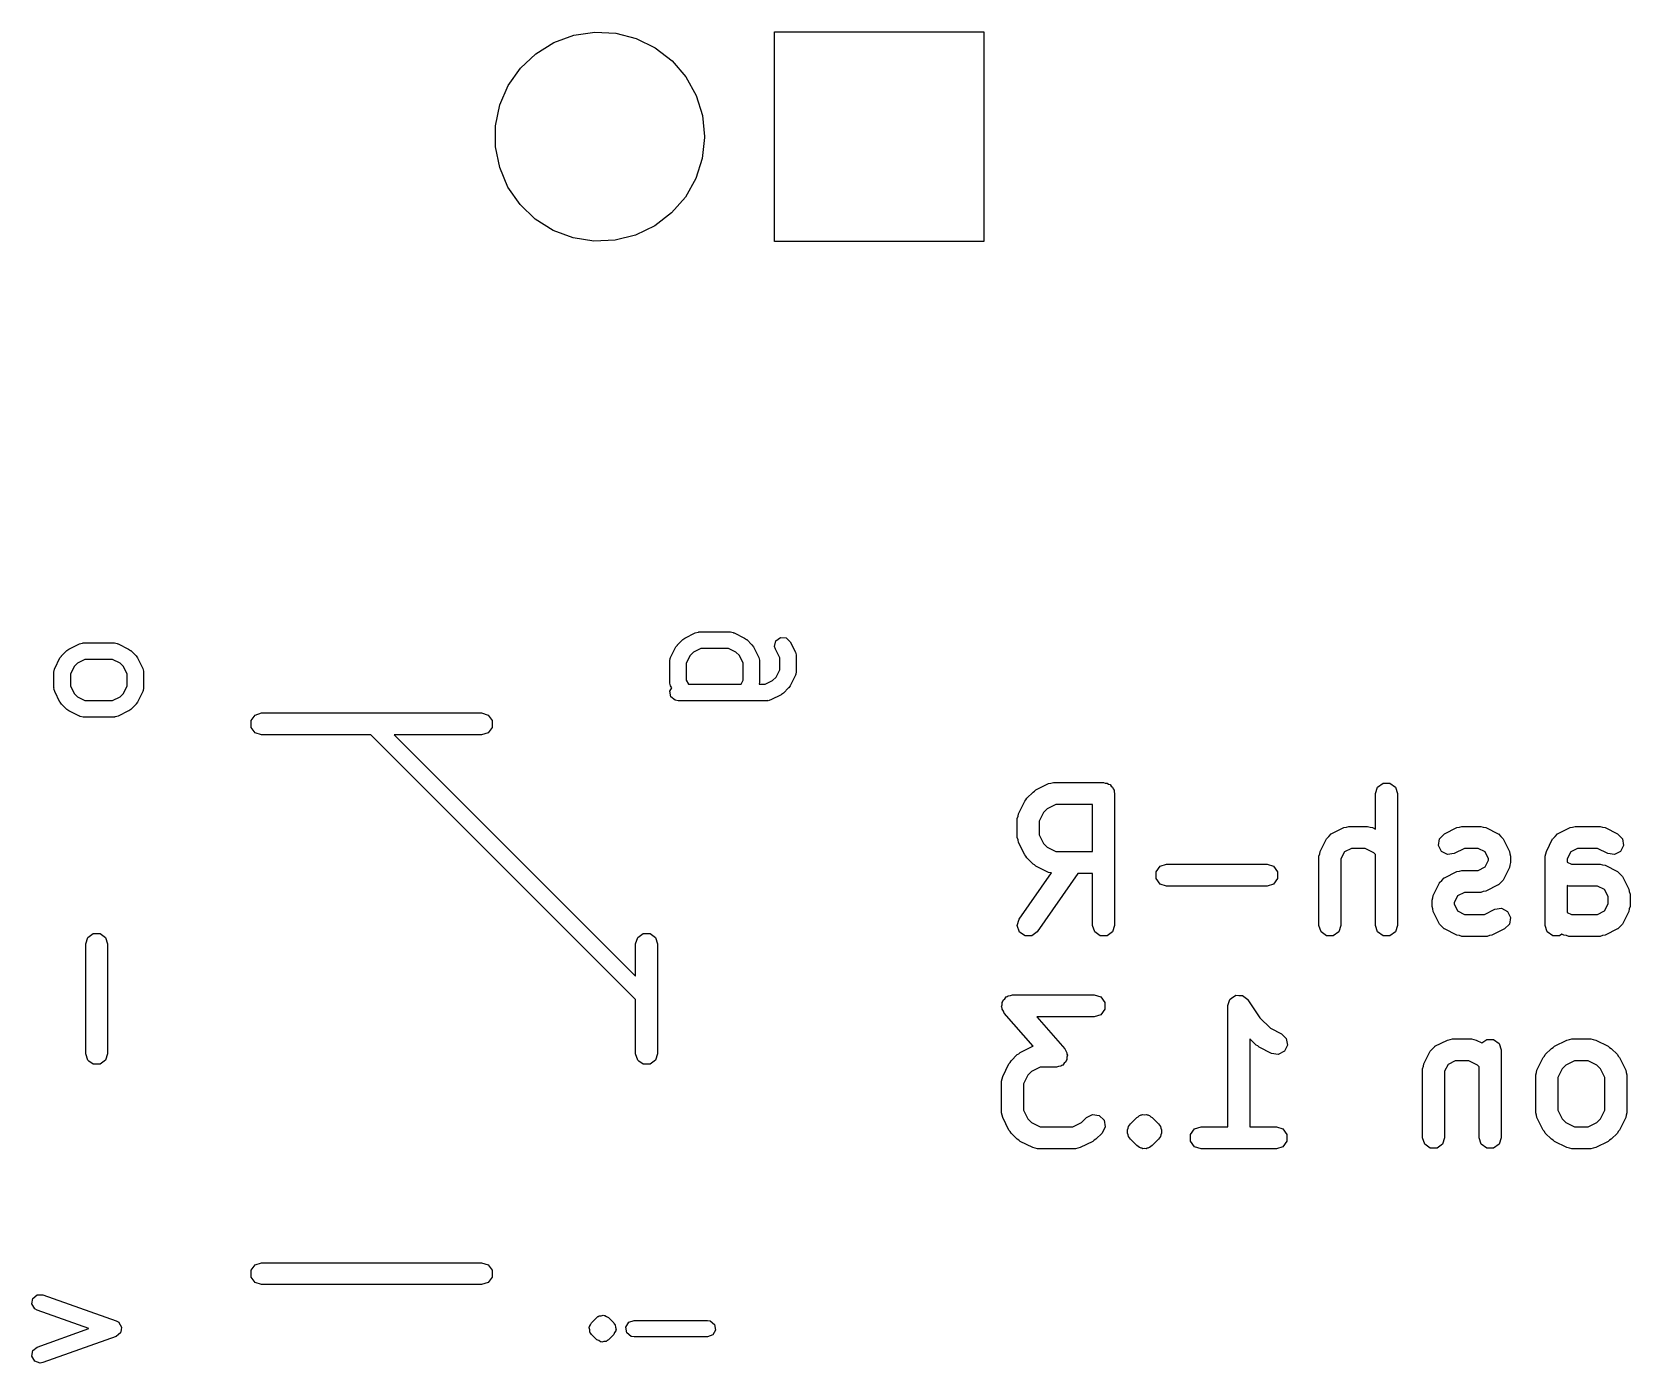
# Model space of a CAD drawing. Extents: x 0 to 132, y -20 to 105.
# Drawn here: x 59.46 to 73.99, y -0.09 to 12.02 of the extents above; entities that cross this region are included whole.
import ezdxf

# ---------------------------------------------------------------- set-up
doc = ezdxf.new("R2010")
doc.units = 0
doc.layers.add('BLACK', color=7, linetype='CONTINUOUS')

msp = doc.modelspace()

# ---------------------------------------------------------------- linework, layer by layer
at = {"layer": 'BLACK', "linetype": 'CONTINUOUS'}
for p, q in [((64.0448, 11.8184), (64.2085, 11.9199)), ((64.2085, 11.9199), (64.3891, 11.9863)), ((64.3891, 11.9863), (64.5795, 12.0151)), ((64.5795, 12.0151), (64.7717, 12.005)), ((64.7717, 12.005), (64.958, 11.9565)), ((64.958, 11.9565), (65.1307, 11.8715)), ((66.2135, 10.1113), (66.2135, 12.0162)), ((66.2135, 12.0162), (68.1185, 12.0162)), ((68.1185, 12.0162), (68.1185, 10.1113)), ((63.905, 11.6861), (64.0448, 11.8184)), ((65.1307, 11.8715), (65.2829, 11.7535)), ((63.7945, 11.5284), (63.905, 11.6861)), ((65.2829, 11.7535), (65.4081, 11.6074)), ((63.7181, 11.3518), (63.7945, 11.5284)), ((65.4081, 11.6074), (65.5015, 11.439)), ((63.6787, 11.1633), (63.7181, 11.3518)), ((65.5015, 11.439), (65.559, 11.2553)), ((65.559, 11.2553), (65.5785, 11.0637)), ((63.678, 10.9708), (63.6787, 11.1633)), ((65.5785, 11.0571), (65.5577, 10.8657)), ((65.5785, 11.0637), (65.5785, 11.0571)), ((63.7161, 10.7821), (63.678, 10.9708)), ((63.7913, 10.6049), (63.7161, 10.7821)), ((65.5577, 10.8657), (65.4988, 10.6824)), ((65.4988, 10.6824), (65.4043, 10.5147)), ((63.9006, 10.4464), (63.7913, 10.6049)), ((65.4043, 10.5147), (65.278, 10.3694)), ((64.0396, 10.3132), (63.9006, 10.4464)), ((65.278, 10.3694), (65.1251, 10.2525)), ((64.2025, 10.2106), (64.0396, 10.3132)), ((64.3827, 10.1429), (64.2025, 10.2106)), ((65.1251, 10.2525), (64.9518, 10.1687)), ((64.5728, 10.1127), (64.3827, 10.1429)), ((64.7651, 10.1215), (64.5728, 10.1127)), ((64.9518, 10.1687), (64.7651, 10.1215)), ((68.1185, 10.1113), (66.2135, 10.1113)), ((65.3991, 6.50287), (65.4943, 6.55049)), ((65.4943, 6.55049), (65.5193, 6.55791)), ((65.5193, 6.55791), (65.5236, 6.55687)), ((65.5236, 6.55687), (65.5279, 6.5584)), ((65.5279, 6.5584), (65.8136, 6.5584)), ((65.8136, 6.5584), (65.8392, 6.55388)), ((65.8392, 6.55388), (65.8427, 6.551)), ((65.8427, 6.551), (65.8471, 6.55049)), ((65.8471, 6.55049), (65.9423, 6.50287)), ((59.7796, 6.38882), (59.798, 6.40168)), ((59.798, 6.40168), (59.7991, 6.40287)), ((59.7991, 6.40287), (59.8943, 6.45049)), ((59.8943, 6.45049), (59.9193, 6.45791)), ((59.9193, 6.45791), (59.9236, 6.45687)), ((59.9236, 6.45687), (59.9279, 6.4584)), ((59.9279, 6.4584), (60.2136, 6.4584)), ((60.2136, 6.4584), (60.2392, 6.45388)), ((60.2392, 6.45388), (60.2427, 6.451)), ((60.2427, 6.451), (60.2471, 6.45049)), ((60.2471, 6.45049), (60.3423, 6.40287)), ((60.3423, 6.40287), (60.3604, 6.38951)), ((65.2703, 6.32647), (65.3179, 6.42171)), ((65.3179, 6.42171), (65.3313, 6.43971)), ((65.3313, 6.43971), (65.332, 6.4412)), ((65.332, 6.4412), (65.3796, 6.48882)), ((65.3796, 6.48882), (65.398, 6.50168)), ((65.398, 6.50168), (65.3991, 6.50287)), ((65.5456, 6.40841), (65.477, 6.37415)), ((65.7959, 6.40841), (65.5456, 6.40841)), ((65.8644, 6.37415), (65.7959, 6.40841)), ((65.9423, 6.50287), (65.9604, 6.48951)), ((65.9604, 6.48951), (65.9618, 6.48882)), ((65.9618, 6.48882), (66.0095, 6.4412)), ((66.0095, 6.4412), (66.0223, 6.42283)), ((66.0223, 6.42283), (66.0235, 6.42171)), ((66.0235, 6.42171), (66.0711, 6.32647)), ((66.2153, 6.42721), (66.2272, 6.47711)), ((66.2227, 6.40224), (66.2153, 6.42721)), ((66.2624, 6.32284), (66.2227, 6.40224)), ((66.2272, 6.47711), (66.2684, 6.50767)), ((66.2684, 6.50767), (66.3196, 6.5046)), ((66.3196, 6.5046), (66.3568, 6.46933)), ((66.3568, 6.46933), (66.4045, 6.37409)), ((59.6703, 6.22647), (59.7179, 6.32171)), ((59.7179, 6.32171), (59.7313, 6.33971)), ((59.7313, 6.33971), (59.732, 6.3412)), ((59.732, 6.3412), (59.7796, 6.38882)), ((59.877, 6.27415), (59.8466, 6.24374)), ((59.9456, 6.3084), (59.877, 6.27415)), ((60.1959, 6.3084), (59.9456, 6.3084)), ((60.2644, 6.27415), (60.1959, 6.3084)), ((60.2948, 6.24374), (60.2644, 6.27415)), ((60.3604, 6.38951), (60.3618, 6.38882)), ((60.3618, 6.38882), (60.4095, 6.3412)), ((60.4095, 6.3412), (60.4223, 6.32283)), ((60.4223, 6.32283), (60.4235, 6.32171)), ((60.4235, 6.32171), (60.4711, 6.22647)), ((65.2624, 6.29293), (65.2669, 6.31858)), ((65.2624, 6.10245), (65.2624, 6.29293)), ((65.2669, 6.31858), (65.2698, 6.32201)), ((65.2698, 6.32201), (65.2703, 6.32647)), ((65.4466, 6.34374), (65.4124, 6.27522)), ((65.4124, 6.27522), (65.4124, 6.12016)), ((65.477, 6.37415), (65.4466, 6.34374)), ((65.8948, 6.34374), (65.8644, 6.37415)), ((65.929, 6.27522), (65.8948, 6.34374)), ((65.929, 6.12016), (65.929, 6.27522)), ((66.0711, 6.32647), (66.0786, 6.3015)), ((66.0786, 6.3015), (66.0775, 6.29714)), ((66.0775, 6.29714), (66.079, 6.29293)), ((66.079, 6.29293), (66.079, 6.10245)), ((66.2624, 6.2154), (66.2624, 6.32284)), ((66.4045, 6.37409), (66.4119, 6.34912)), ((66.4119, 6.34912), (66.4108, 6.34476)), ((66.4108, 6.34476), (66.4124, 6.34055)), ((66.4124, 6.34055), (66.4124, 6.19769)), ((59.6624, 6.19293), (59.6669, 6.21858)), ((59.6624, 6.05007), (59.6624, 6.19293)), ((59.6669, 6.21858), (59.6698, 6.22201)), ((59.6698, 6.22201), (59.6703, 6.22647)), ((59.8466, 6.24374), (59.8124, 6.17522)), ((59.8124, 6.17522), (59.8124, 6.06778)), ((60.329, 6.17522), (60.2948, 6.24374)), ((60.329, 6.06778), (60.329, 6.17522)), ((60.4711, 6.22647), (60.4786, 6.2015)), ((60.4786, 6.2015), (60.4775, 6.19714)), ((60.4775, 6.19714), (60.479, 6.19293)), ((60.479, 6.19293), (60.479, 6.05007)), ((65.2639, 6.09824), (65.2624, 6.10245)), ((65.4124, 6.12016), (65.4314, 6.08221)), ((65.9101, 6.08221), (65.929, 6.12016)), ((66.079, 6.10245), (66.0755, 6.08221)), ((66.1292, 6.08221), (66.1977, 6.11647)), ((66.1977, 6.11647), (66.2281, 6.14688)), ((66.2281, 6.14688), (66.2624, 6.2154)), ((66.4045, 6.16415), (66.3568, 6.06891)), ((66.405, 6.1686), (66.4045, 6.16415)), ((66.4079, 6.17204), (66.405, 6.1686)), ((66.4124, 6.19769), (66.4079, 6.17204)), ((59.6639, 6.04586), (59.6624, 6.05007)), ((59.6629, 6.0415), (59.6639, 6.04586)), ((59.6703, 6.01653), (59.6629, 6.0415)), ((59.7179, 5.92129), (59.6703, 6.01653)), ((59.8124, 6.06778), (59.8466, 5.99926)), ((59.8466, 5.99926), (59.877, 5.96885)), ((59.877, 5.96885), (59.9456, 5.9346)), ((60.1959, 5.9346), (60.2644, 5.96885)), ((60.2644, 5.96885), (60.2948, 5.99926)), ((60.2948, 5.99926), (60.329, 6.06778)), ((60.4711, 6.01653), (60.4235, 5.92129)), ((60.4716, 6.02098), (60.4711, 6.01653)), ((60.4745, 6.02442), (60.4716, 6.02098)), ((60.479, 6.05007), (60.4745, 6.02442)), ((65.2629, 6.09388), (65.2639, 6.09824)), ((65.2703, 6.06891), (65.2629, 6.09388)), ((65.2635, 6.02024), (65.2802, 6.04912)), ((65.2724, 5.96971), (65.2635, 6.02024)), ((65.2802, 6.04912), (65.2703, 6.06891)), ((65.3117, 5.93674), (65.2724, 5.96971)), ((65.4314, 6.08221), (65.9101, 6.08221)), ((66.0755, 6.08221), (66.1292, 6.08221)), ((66.2757, 5.98775), (66.1804, 5.94013)), ((66.2768, 5.98894), (66.2757, 5.98775)), ((66.2952, 6.0018), (66.2768, 5.98894)), ((66.3428, 6.04942), (66.2952, 6.0018)), ((66.3435, 6.0509), (66.3428, 6.04942)), ((66.3568, 6.06891), (66.3435, 6.0509)), ((59.7191, 5.92017), (59.7179, 5.92129)), ((59.732, 5.9018), (59.7191, 5.92017)), ((59.7796, 5.85418), (59.732, 5.9018)), ((59.7811, 5.85349), (59.7796, 5.85418)), ((59.7991, 5.84013), (59.7811, 5.85349)), ((59.8943, 5.79251), (59.7991, 5.84013)), ((59.9456, 5.9346), (60.1959, 5.9346)), ((60.3423, 5.84013), (60.2471, 5.79251)), ((60.3435, 5.84132), (60.3423, 5.84013)), ((60.3618, 5.85418), (60.3435, 5.84132)), ((60.4095, 5.9018), (60.3618, 5.85418)), ((60.4102, 5.90328), (60.4095, 5.9018)), ((60.4235, 5.92129), (60.4102, 5.90328)), ((61.4929, 5.8024), (61.5517, 5.8215)), ((61.5517, 5.8215), (63.5517, 5.8215)), ((63.5517, 5.8215), (63.6104, 5.8024)), ((65.3374, 5.93221), (65.3117, 5.93674)), ((66.1469, 5.93221), (65.3374, 5.93221)), ((66.1511, 5.93375), (66.1469, 5.93221)), ((66.1555, 5.93271), (66.1511, 5.93375)), ((66.1804, 5.94013), (66.1555, 5.93271)), ((59.8988, 5.792), (59.8943, 5.79251)), ((59.9022, 5.78912), (59.8988, 5.792)), ((59.9279, 5.7846), (59.9022, 5.78912)), ((60.2136, 5.7846), (59.9279, 5.7846)), ((60.2178, 5.78613), (60.2136, 5.7846)), ((60.2221, 5.78509), (60.2178, 5.78613)), ((60.2471, 5.79251), (60.2221, 5.78509)), ((61.4566, 5.7524), (61.4929, 5.8024)), ((61.4566, 5.6906), (61.4566, 5.7524)), ((61.4929, 5.6406), (61.4566, 5.6906)), ((63.6104, 5.8024), (63.6468, 5.7524)), ((63.6468, 5.6906), (63.6104, 5.6406)), ((63.6468, 5.7524), (63.6468, 5.6906)), ((61.5517, 5.6215), (61.4929, 5.6406)), ((62.5456, 5.6215), (61.5517, 5.6215)), ((64.9517, 3.21543), (62.5456, 5.6215)), ((63.5517, 5.6215), (62.7577, 5.6215)), ((62.7577, 5.6215), (64.9517, 3.42757)), ((63.6104, 5.6406), (63.5517, 5.6215)), ((68.5079, 5.04557), (68.565, 5.10271)), ((68.565, 5.10271), (68.5794, 5.11007)), ((68.5794, 5.11007), (68.591, 5.12144)), ((68.591, 5.12144), (68.7053, 5.17858)), ((68.7053, 5.17858), (68.7281, 5.18202)), ((68.7281, 5.18202), (68.75, 5.18914)), ((68.75, 5.18914), (69.2071, 5.18914)), ((69.2071, 5.18914), (69.2222, 5.18425)), ((69.2222, 5.18425), (69.238, 5.18425)), ((69.238, 5.18425), (69.2509, 5.17494)), ((69.2509, 5.17494), (69.2659, 5.17005)), ((69.2659, 5.17005), (69.2752, 5.15723)), ((69.2752, 5.15723), (69.288, 5.14792)), ((69.288, 5.14792), (69.2929, 5.13286)), ((69.2929, 5.13286), (69.3022, 5.12005)), ((69.3022, 5.12005), (69.3022, 5.10421)), ((69.3022, 5.10421), (69.3071, 5.08914)), ((69.3071, 5.08914), (69.3071, 3.88914)), ((71.6786, 5.08914), (71.6977, 5.14792)), ((71.6786, 4.76523), (71.6786, 5.08914)), ((71.6977, 5.14792), (71.7477, 5.18425)), ((71.7477, 5.18425), (71.8095, 5.18425)), ((71.8095, 5.18425), (71.8595, 5.14792)), ((71.8595, 5.14792), (71.8786, 5.08914)), ((71.8786, 5.08914), (71.8786, 3.88914)), ((68.432, 4.90529), (68.4891, 5.01958)), ((68.4891, 5.01958), (68.5005, 5.03113)), ((68.5005, 5.03113), (68.5079, 5.04557)), ((68.695, 4.94982), (68.6608, 4.91562)), ((68.7736, 4.98914), (68.695, 4.94982)), ((69.1071, 4.98914), (68.7736, 4.98914)), ((69.1071, 4.56057), (69.1071, 4.98914)), ((68.4214, 4.86057), (68.4286, 4.8825)), ((68.4214, 4.68914), (68.4214, 4.86057)), ((68.4286, 4.8825), (68.432, 4.90529)), ((68.6608, 4.91562), (68.6214, 4.83697)), ((68.6214, 4.83697), (68.6214, 4.71275)), ((68.4286, 4.66722), (68.4214, 4.68914)), ((68.432, 4.64442), (68.4286, 4.66722)), ((68.6214, 4.71275), (68.6608, 4.63409)), ((71.1748, 4.56244), (71.232, 4.67672)), ((71.232, 4.67672), (71.2325, 4.67729)), ((71.2325, 4.67729), (71.2327, 4.67807)), ((71.2327, 4.67807), (71.2542, 4.69925)), ((71.2542, 4.69925), (71.2754, 4.72075)), ((71.2754, 4.72075), (71.2761, 4.72088)), ((71.2761, 4.72088), (71.2767, 4.72144)), ((71.2767, 4.72144), (71.391, 4.77858)), ((71.391, 4.77858), (71.4138, 4.78202)), ((71.4138, 4.78202), (71.4357, 4.78914)), ((71.4357, 4.78914), (71.6071, 4.78914)), ((71.6071, 4.78914), (71.6291, 4.78202)), ((71.6291, 4.78202), (71.6519, 4.77858)), ((71.6519, 4.77858), (71.6786, 4.76523)), ((72.2511, 4.61711), (72.2612, 4.67807)), ((72.2612, 4.67807), (72.3053, 4.72144)), ((72.3053, 4.72144), (72.4196, 4.77858)), ((72.4196, 4.77858), (72.4424, 4.78202)), ((72.4424, 4.78202), (72.4643, 4.78914)), ((72.4643, 4.78914), (72.6357, 4.78914)), ((72.6357, 4.78914), (72.6576, 4.78202)), ((72.6576, 4.78202), (72.6804, 4.77858)), ((72.6804, 4.77858), (72.7947, 4.72144)), ((72.7947, 4.72144), (72.7953, 4.72088)), ((72.7953, 4.72088), (72.7961, 4.72075)), ((72.7961, 4.72075), (72.8172, 4.69928)), ((72.8172, 4.69928), (72.8388, 4.67807)), ((72.8388, 4.67807), (72.8389, 4.67729)), ((72.8389, 4.67729), (72.8394, 4.67672)), ((72.8394, 4.67672), (72.8966, 4.56244)), ((73.232, 4.56244), (73.2891, 4.67672)), ((73.2891, 4.67672), (73.2897, 4.67729)), ((73.2897, 4.67729), (73.2898, 4.67807)), ((73.2898, 4.67807), (73.3113, 4.69925)), ((73.3113, 4.69925), (73.3325, 4.72075)), ((73.3325, 4.72075), (73.3333, 4.72088)), ((73.3333, 4.72088), (73.3338, 4.72144)), ((73.3338, 4.72144), (73.4481, 4.77858)), ((73.4481, 4.77858), (73.4709, 4.78202)), ((73.4709, 4.78202), (73.4929, 4.78914)), ((73.4929, 4.78914), (73.7214, 4.78914)), ((73.7214, 4.78914), (73.7434, 4.78202)), ((73.7434, 4.78202), (73.7661, 4.77858)), ((73.7661, 4.77858), (73.8804, 4.72144)), ((73.8804, 4.72144), (73.9245, 4.67807)), ((73.9245, 4.67807), (73.9346, 4.61711)), ((68.4891, 4.53014), (68.432, 4.64442)), ((68.5005, 4.51859), (68.4891, 4.53014)), ((68.5079, 4.50415), (68.5005, 4.51859)), ((68.565, 4.447), (68.5079, 4.50415)), ((68.6608, 4.63409), (68.6949, 4.5999)), ((68.6949, 4.5999), (68.7736, 4.56057)), ((68.7736, 4.56057), (69.1071, 4.56057)), ((71.1643, 4.51771), (71.1714, 4.53964)), ((71.1643, 3.88914), (71.1643, 4.51771)), ((71.1714, 4.53964), (71.1748, 4.56244)), ((71.396, 4.55746), (71.3643, 4.49411)), ((71.4593, 4.58914), (71.396, 4.55746)), ((71.5835, 4.58914), (71.4593, 4.58914)), ((71.6622, 4.54981), (71.5835, 4.58914)), ((71.6786, 4.53344), (71.6622, 4.54981)), ((71.6786, 3.88914), (71.6786, 4.53344)), ((72.2788, 4.56183), (72.2511, 4.61711)), ((72.3336, 4.53335), (72.2788, 4.56183)), ((72.3947, 4.54256), (72.3336, 4.53335)), ((72.4879, 4.58914), (72.3947, 4.54256)), ((72.6121, 4.58914), (72.4879, 4.58914)), ((72.6755, 4.55746), (72.6121, 4.58914)), ((72.7071, 4.49411), (72.6755, 4.55746)), ((72.8966, 4.56244), (72.9, 4.53964)), ((72.9, 4.53964), (72.9071, 4.51771)), ((72.9071, 4.51771), (72.9071, 4.46057)), ((73.2214, 4.51771), (73.2286, 4.53964)), ((73.2214, 3.88914), (73.2214, 4.51771)), ((73.2286, 4.53964), (73.232, 4.56244)), ((73.4531, 4.55746), (73.4214, 4.49411)), ((73.5165, 4.58914), (73.4531, 4.55746)), ((73.6978, 4.58914), (73.5165, 4.58914)), ((73.791, 4.54256), (73.6978, 4.58914)), ((73.8521, 4.53335), (73.791, 4.54256)), ((73.907, 4.56183), (73.8521, 4.53335)), ((73.9346, 4.61711), (73.907, 4.56183)), ((68.4395, 3.94649), (68.7332, 4.36604)), ((68.5794, 4.43965), (68.565, 4.447)), ((68.591, 4.42827), (68.5794, 4.43965)), ((68.7053, 4.37113), (68.591, 4.42827)), ((68.9735, 4.36057), (68.6034, 3.8318)), ((68.7281, 4.3677), (68.7053, 4.37113)), ((68.7332, 4.36604), (68.7281, 4.3677)), ((69.1071, 4.36057), (68.9735, 4.36057)), ((69.1071, 3.88914), (69.1071, 4.36057)), ((69.6835, 4.37719), (69.7198, 4.42719)), ((69.6835, 4.31538), (69.6835, 4.37719)), ((69.7198, 4.42719), (69.7786, 4.44629)), ((69.7786, 4.44629), (70.6929, 4.44629)), ((70.6929, 4.44629), (70.7516, 4.42719)), ((70.7516, 4.42719), (70.788, 4.37719)), ((70.788, 4.37719), (70.788, 4.31538)), ((71.3643, 4.49411), (71.3643, 3.88914)), ((72.3053, 4.32144), (72.4196, 4.37859)), ((72.4196, 4.37859), (72.4424, 4.38202)), ((72.4424, 4.38202), (72.4643, 4.38914)), ((72.4643, 4.38914), (72.6121, 4.38914)), ((72.6121, 4.38914), (72.6755, 4.42082)), ((72.6755, 4.42082), (72.7071, 4.48418)), ((72.7071, 4.48418), (72.7071, 4.49411)), ((72.8966, 4.41585), (72.8394, 4.30157)), ((72.9, 4.43864), (72.8966, 4.41585)), ((72.9071, 4.46057), (72.9, 4.43864)), ((73.4214, 4.49411), (73.4214, 4.46523)), ((73.4214, 4.46523), (73.4593, 4.44629)), ((73.4593, 4.44629), (73.7214, 4.44629)), ((73.7214, 4.44629), (73.7434, 4.43916)), ((73.7434, 4.43916), (73.7661, 4.43573)), ((73.7661, 4.43573), (73.8804, 4.37859)), ((73.8804, 4.37859), (73.881, 4.37803)), ((73.881, 4.37803), (73.8818, 4.3779)), ((73.8818, 4.3779), (73.9029, 4.35643)), ((69.7198, 4.26538), (69.6835, 4.31538)), ((69.7786, 4.24629), (69.7198, 4.26538)), ((70.6929, 4.24629), (69.7786, 4.24629)), ((70.7516, 4.26538), (70.6929, 4.24629)), ((70.788, 4.31538), (70.7516, 4.26538)), ((72.2034, 4.16244), (72.2606, 4.27672)), ((72.2606, 4.27672), (72.2611, 4.27729)), ((72.2611, 4.27729), (72.2612, 4.27807)), ((72.2612, 4.27807), (72.2827, 4.29923)), ((72.2827, 4.29923), (72.3039, 4.32075)), ((72.3039, 4.32075), (72.3047, 4.32088)), ((72.3047, 4.32088), (72.3053, 4.32144)), ((72.7947, 4.25684), (72.6804, 4.1997)), ((72.7953, 4.2574), (72.7947, 4.25684)), ((72.7961, 4.25753), (72.7953, 4.2574)), ((72.8172, 4.279), (72.7961, 4.25753)), ((72.8388, 4.30021), (72.8172, 4.279)), ((72.8389, 4.301), (72.8388, 4.30021)), ((72.8394, 4.30157), (72.8389, 4.301)), ((73.4357, 4.24629), (73.4214, 4.25093)), ((73.4214, 4.25093), (73.4214, 4.00809)), ((73.6978, 4.24629), (73.4357, 4.24629)), ((73.7612, 4.21461), (73.6978, 4.24629)), ((73.7929, 4.15125), (73.7612, 4.21461)), ((73.9029, 4.35643), (73.9245, 4.33522)), ((73.9245, 4.33522), (73.9246, 4.33443)), ((73.9246, 4.33443), (73.9252, 4.33386)), ((73.9252, 4.33386), (73.9823, 4.21958)), ((73.9823, 4.21958), (73.9857, 4.19679)), ((72.1929, 4.11771), (72.2, 4.13964)), ((72.1929, 4.06057), (72.1929, 4.11771)), ((72.2, 4.13964), (72.2034, 4.16244)), ((72.4245, 4.15747), (72.3929, 4.09411)), ((72.3929, 4.09411), (72.3929, 4.08418)), ((72.3929, 4.08418), (72.4245, 4.02082)), ((72.4879, 4.18914), (72.4245, 4.15747)), ((72.6357, 4.18914), (72.4879, 4.18914)), ((72.6576, 4.19627), (72.6357, 4.18914)), ((72.6804, 4.1997), (72.6576, 4.19627)), ((73.7612, 4.02082), (73.7929, 4.08418)), ((73.7929, 4.08418), (73.7929, 4.15125)), ((73.9857, 4.19679), (73.9929, 4.17486)), ((73.9929, 4.17486), (73.9929, 4.06057)), ((68.4214, 3.88738), (68.4395, 3.94649)), ((72.2, 4.03864), (72.1929, 4.06057)), ((72.2034, 4.01585), (72.2, 4.03864)), ((72.2606, 3.90156), (72.2034, 4.01585)), ((72.4245, 4.02082), (72.4879, 3.98914)), ((72.4879, 3.98914), (72.6693, 3.98914)), ((72.6693, 3.98914), (72.7624, 4.03573)), ((72.7624, 4.03573), (72.8235, 4.04493)), ((72.8235, 4.04493), (72.8784, 4.01646)), ((72.8784, 4.01646), (72.906, 3.96118)), ((72.906, 3.96118), (72.8959, 3.90021)), ((73.4214, 4.00809), (73.4593, 3.98914)), ((73.4593, 3.98914), (73.6978, 3.98914)), ((73.6978, 3.98914), (73.7612, 4.02082)), ((73.9823, 4.01585), (73.9252, 3.90156)), ((73.9857, 4.03864), (73.9823, 4.01585)), ((73.9929, 4.06057), (73.9857, 4.03864)), ((59.9517, 3.7215), (59.9708, 3.78028)), ((59.9708, 3.78028), (60.0208, 3.81661)), ((60.0208, 3.81661), (60.0826, 3.81661)), ((60.0826, 3.81661), (60.1326, 3.78028)), ((60.1326, 3.78028), (60.1517, 3.7215)), ((64.9517, 3.7215), (64.9708, 3.78028)), ((64.9708, 3.78028), (65.0208, 3.81661)), ((65.0208, 3.81661), (65.0826, 3.81661)), ((65.0826, 3.81661), (65.1326, 3.78028)), ((65.1326, 3.78028), (65.1517, 3.7215)), ((68.4416, 3.82895), (68.4214, 3.88738)), ((68.4922, 3.79351), (68.4416, 3.82895)), ((68.554, 3.7946), (68.4922, 3.79351)), ((68.6034, 3.8318), (68.554, 3.7946)), ((69.1262, 3.83037), (69.1071, 3.88914)), ((69.1762, 3.79404), (69.1262, 3.83037)), ((69.238, 3.79404), (69.1762, 3.79404)), ((69.288, 3.83036), (69.238, 3.79404)), ((69.3071, 3.88914), (69.288, 3.83036)), ((71.1834, 3.83037), (71.1643, 3.88914)), ((71.2334, 3.79404), (71.1834, 3.83037)), ((71.2952, 3.79404), (71.2334, 3.79404)), ((71.3452, 3.83036), (71.2952, 3.79404)), ((71.3643, 3.88914), (71.3452, 3.83036)), ((71.6977, 3.83037), (71.6786, 3.88914)), ((71.7477, 3.79404), (71.6977, 3.83037)), ((71.8095, 3.79404), (71.7477, 3.79404)), ((71.8595, 3.83036), (71.8095, 3.79404)), ((71.8786, 3.88914), (71.8595, 3.83036)), ((72.2611, 3.901), (72.2606, 3.90156)), ((72.2612, 3.90021), (72.2611, 3.901)), ((72.2827, 3.87907), (72.2612, 3.90021)), ((72.3039, 3.85753), (72.2827, 3.87907)), ((72.3047, 3.8574), (72.3039, 3.85753)), ((72.3053, 3.85684), (72.3047, 3.8574)), ((72.4196, 3.7997), (72.3053, 3.85684)), ((72.4424, 3.79627), (72.4196, 3.7997)), ((72.4643, 3.78914), (72.4424, 3.79627)), ((72.6929, 3.78914), (72.4643, 3.78914)), ((72.7148, 3.79627), (72.6929, 3.78914)), ((72.7376, 3.7997), (72.7148, 3.79627)), ((72.8519, 3.85684), (72.7376, 3.7997)), ((72.8959, 3.90021), (72.8519, 3.85684)), ((73.2405, 3.83037), (73.2214, 3.88914)), ((73.2905, 3.79404), (73.2405, 3.83037)), ((73.3523, 3.79404), (73.2905, 3.79404)), ((73.3727, 3.80884), (73.3523, 3.79404)), ((73.391, 3.7997), (73.3727, 3.80884)), ((73.4138, 3.79627), (73.391, 3.7997)), ((73.4357, 3.78914), (73.4138, 3.79627)), ((73.7214, 3.78914), (73.4357, 3.78914)), ((73.7434, 3.79627), (73.7214, 3.78914)), ((73.7661, 3.7997), (73.7434, 3.79627)), ((73.8804, 3.85684), (73.7661, 3.7997)), ((73.881, 3.8574), (73.8804, 3.85684)), ((73.8818, 3.85753), (73.881, 3.8574)), ((73.9029, 3.87902), (73.8818, 3.85753)), ((73.9245, 3.90021), (73.9029, 3.87902)), ((73.9246, 3.901), (73.9245, 3.90021)), ((73.9252, 3.90156), (73.9246, 3.901)), ((59.9517, 3.2215), (59.9517, 3.7215)), ((60.1517, 3.7215), (60.1517, 2.7215)), ((64.9517, 3.42757), (64.9517, 3.7215)), ((65.1517, 3.7215), (65.1517, 2.7215)), ((59.9517, 2.7215), (59.9517, 3.2215)), ((64.9517, 2.7215), (64.9517, 3.21543)), ((68.2835, 3.18804), (68.2902, 3.19726)), ((68.2902, 3.19726), (68.2927, 3.20837)), ((68.2927, 3.20837), (68.3079, 3.22168)), ((68.3079, 3.22168), (68.3198, 3.23805)), ((68.3198, 3.23805), (68.3306, 3.24157)), ((68.3306, 3.24157), (68.3392, 3.24907)), ((68.3392, 3.24907), (68.3593, 3.25089)), ((68.3593, 3.25089), (68.3786, 3.25714)), ((68.3786, 3.25714), (69.1214, 3.25714)), ((69.1214, 3.25714), (69.1802, 3.23805)), ((69.1802, 3.23805), (69.2165, 3.18804)), ((70.3459, 3.18837), (70.3548, 3.21592)), ((70.3548, 3.21592), (70.3565, 3.21716)), ((70.3565, 3.21716), (70.3572, 3.21913)), ((70.3572, 3.21913), (70.3814, 3.23521)), ((70.3814, 3.23521), (70.4048, 3.25225)), ((70.4048, 3.25225), (70.4069, 3.25225)), ((70.4069, 3.25225), (70.4087, 3.25342)), ((70.4087, 3.25342), (70.4376, 3.25225)), ((70.4376, 3.25225), (70.4666, 3.25225)), ((70.4666, 3.25225), (70.4683, 3.25101)), ((70.4683, 3.25101), (70.4704, 3.25093)), ((70.4704, 3.25093), (70.4931, 3.23297)), ((70.4931, 3.23297), (70.5166, 3.21592)), ((70.5166, 3.21592), (70.5173, 3.21392)), ((70.5173, 3.21392), (70.5189, 3.21261)), ((70.5189, 3.21261), (70.6277, 3.04942)), ((68.279, 3.1481), (68.2835, 3.16782)), ((68.2835, 3.13763), (68.279, 3.1481)), ((68.2835, 3.16782), (68.2835, 3.18804)), ((68.2835, 3.12624), (68.2835, 3.13763)), ((68.2954, 3.10988), (68.2835, 3.12624)), ((68.3033, 3.09129), (68.2954, 3.10988)), ((68.5668, 2.79011), (68.3033, 3.09129)), ((69.1214, 3.05714), (68.5989, 3.05714)), ((68.5989, 3.05714), (68.8538, 2.76585)), ((69.1802, 3.07624), (69.1214, 3.05714)), ((69.2165, 3.12624), (69.1802, 3.07624)), ((69.2165, 3.18804), (69.2165, 3.12624)), ((70.3357, 3.15714), (70.3364, 3.15914)), ((70.3357, 2.05714), (70.3357, 3.15714)), ((70.3358, 3.16117), (70.3459, 3.18837)), ((70.3364, 3.15914), (70.3358, 3.16117)), ((70.6277, 3.04942), (70.7235, 2.95361)), ((70.7235, 2.95361), (70.8233, 2.90373)), ((68.4481, 2.7323), (68.5624, 2.78944)), ((68.5624, 2.78944), (68.5668, 2.79011)), ((68.8538, 2.76585), (68.8618, 2.74726)), ((70.5936, 2.80072), (70.5357, 2.85858)), ((70.5357, 2.85858), (70.5357, 2.05714)), ((70.608, 2.79336), (70.5936, 2.80072)), ((70.6196, 2.78199), (70.608, 2.79336)), ((70.7338, 2.72484), (70.6196, 2.78199)), ((70.8233, 2.90373), (70.8673, 2.86036)), ((70.8775, 2.79939), (70.8498, 2.74411)), ((70.8673, 2.86036), (70.8775, 2.79939)), ((72.1755, 2.74607), (72.197, 2.76725)), ((72.197, 2.76725), (72.2182, 2.78875)), ((72.2182, 2.78875), (72.219, 2.78889)), ((72.219, 2.78889), (72.2196, 2.78944)), ((72.2196, 2.78944), (72.3338, 2.84658)), ((72.3338, 2.84658), (72.3566, 2.85002)), ((72.3566, 2.85002), (72.3786, 2.85714)), ((72.3786, 2.85714), (72.55, 2.85714)), ((72.55, 2.85714), (72.5719, 2.85002)), ((72.5719, 2.85002), (72.5947, 2.84658)), ((72.5947, 2.84658), (72.6469, 2.82052)), ((72.6469, 2.82052), (72.6905, 2.85225)), ((72.6905, 2.85225), (72.7523, 2.85225)), ((72.7523, 2.85225), (72.8023, 2.81592)), ((72.8023, 2.81592), (72.8214, 2.75714)), ((73.2221, 2.71357), (73.2793, 2.77071)), ((73.2793, 2.77071), (73.2937, 2.77807)), ((73.2937, 2.77807), (73.3053, 2.78944)), ((73.3053, 2.78944), (73.4196, 2.84658)), ((73.4196, 2.84658), (73.4424, 2.85002)), ((73.4424, 2.85002), (73.4643, 2.85714)), ((73.4643, 2.85714), (73.6357, 2.85714)), ((73.6357, 2.85714), (73.6576, 2.85002)), ((73.6576, 2.85002), (73.6804, 2.84658)), ((73.6804, 2.84658), (73.7947, 2.78944)), ((73.7947, 2.78944), (73.8063, 2.77807)), ((73.8063, 2.77807), (73.8207, 2.77071)), ((73.8207, 2.77071), (73.8779, 2.71357)), ((59.9708, 2.66272), (59.9517, 2.7215)), ((59.9818, 2.65474), (59.9708, 2.66272)), ((59.9708, 2.66272), (59.9708, 2.66272)), ((60.0208, 2.62639), (59.9818, 2.65474)), ((60.0826, 2.62639), (60.0208, 2.62639)), ((60.1326, 2.66272), (60.0826, 2.62639)), ((60.1517, 2.7215), (60.1326, 2.66272)), ((64.9708, 2.66272), (64.9517, 2.7215)), ((64.9818, 2.65474), (64.9708, 2.66272)), ((64.9708, 2.66272), (64.9708, 2.66272)), ((65.0208, 2.62639), (64.9818, 2.65474)), ((65.0826, 2.62639), (65.0208, 2.62639)), ((65.1326, 2.66272), (65.0826, 2.62639)), ((65.1517, 2.7215), (65.1326, 2.66272)), ((68.2891, 2.51615), (68.3463, 2.63044)), ((68.3463, 2.63044), (68.3576, 2.64199)), ((68.3576, 2.64199), (68.365, 2.65643)), ((68.365, 2.65643), (68.4221, 2.71357)), ((68.4221, 2.71357), (68.4366, 2.72093)), ((68.4366, 2.72093), (68.4481, 2.7323)), ((68.8265, 2.61558), (68.8179, 2.60808)), ((68.8374, 2.6191), (68.8265, 2.61558)), ((68.8492, 2.63546), (68.8374, 2.6191)), ((68.8645, 2.64878), (68.8492, 2.63546)), ((68.8618, 2.74726), (68.8737, 2.7309)), ((68.867, 2.65988), (68.8645, 2.64878)), ((68.8737, 2.6691), (68.867, 2.65988)), ((68.8737, 2.7309), (68.8737, 2.71951)), ((68.8737, 2.71951), (68.8782, 2.70904)), ((68.8782, 2.70904), (68.8737, 2.68932)), ((68.8737, 2.68932), (68.8737, 2.6691)), ((70.795, 2.71564), (70.7338, 2.72484)), ((70.8498, 2.74411), (70.795, 2.71564)), ((72.1143, 2.60764), (72.1177, 2.63044)), ((72.1177, 2.63044), (72.1748, 2.74472)), ((72.1748, 2.74472), (72.1754, 2.74529)), ((72.1754, 2.74529), (72.1755, 2.74607)), ((72.3388, 2.62546), (72.3071, 2.56211)), ((72.4022, 2.65714), (72.3388, 2.62546)), ((72.5264, 2.65714), (72.4022, 2.65714)), ((72.605, 2.61781), (72.5264, 2.65714)), ((72.6214, 2.60144), (72.605, 2.61781)), ((72.8214, 2.75714), (72.8214, 1.95714)), ((73.1463, 2.57329), (73.2034, 2.68758)), ((73.2034, 2.68758), (73.2148, 2.69913)), ((73.2148, 2.69913), (73.2221, 2.71357)), ((73.4092, 2.61782), (73.375, 2.58362)), ((73.4879, 2.65714), (73.4092, 2.61782)), ((73.6121, 2.65714), (73.4879, 2.65714)), ((73.6908, 2.61781), (73.6121, 2.65714)), ((73.725, 2.58362), (73.6908, 2.61781)), ((73.8779, 2.71357), (73.8852, 2.69913)), ((73.8852, 2.69913), (73.8966, 2.68758)), ((73.8966, 2.68758), (73.9537, 2.57329)), ((68.2786, 2.47143), (68.2857, 2.49336)), ((68.2786, 2.18572), (68.2786, 2.47143)), ((68.2857, 2.49336), (68.2891, 2.51615)), ((68.5179, 2.52648), (68.4786, 2.44782)), ((68.5521, 2.56067), (68.5179, 2.52648)), ((68.6307, 2.6), (68.5521, 2.56067)), ((68.7786, 2.6), (68.6307, 2.6)), ((68.7978, 2.60625), (68.7786, 2.6)), ((68.8179, 2.60808), (68.7978, 2.60625)), ((72.1071, 2.58571), (72.1143, 2.60764)), ((72.1071, 1.95714), (72.1071, 2.58571)), ((72.3071, 2.56211), (72.3071, 1.95714)), ((72.6214, 1.95714), (72.6214, 2.60144)), ((73.1357, 2.52857), (73.1428, 2.5505)), ((73.1357, 2.18572), (73.1357, 2.52857)), ((73.1428, 2.5505), (73.1463, 2.57329)), ((73.375, 2.58362), (73.3357, 2.50497)), ((73.3357, 2.50497), (73.3357, 2.20932)), ((73.7643, 2.50496), (73.725, 2.58362)), ((73.7643, 2.20932), (73.7643, 2.50496)), ((73.9537, 2.57329), (73.9572, 2.5505)), ((73.9572, 2.5505), (73.9643, 2.52857)), ((73.9643, 2.52857), (73.9643, 2.18572)), ((68.4786, 2.44782), (68.4786, 2.20932)), ((68.2857, 2.16379), (68.2786, 2.18572)), ((68.4786, 2.20932), (68.5179, 2.13066)), ((73.1428, 2.16379), (73.1357, 2.18572)), ((73.3357, 2.20932), (73.375, 2.13066)), ((73.725, 2.13067), (73.7643, 2.20932)), ((73.9643, 2.18572), (73.9572, 2.16379)), ((68.2891, 2.14099), (68.2857, 2.16379)), ((68.3463, 2.02671), (68.2891, 2.14099)), ((68.5179, 2.13066), (68.5521, 2.09647)), ((68.5521, 2.09647), (68.6307, 2.05714)), ((68.6307, 2.05714), (68.9264, 2.05714)), ((68.9264, 2.05714), (69.0051, 2.09647)), ((69.0051, 2.09647), (69.0507, 2.14214)), ((69.0507, 2.14214), (69.1058, 2.1702)), ((69.1058, 2.1702), (69.1668, 2.16053)), ((69.1668, 2.16053), (69.2105, 2.11683)), ((69.2202, 2.05578), (69.1921, 2.00072)), ((69.2105, 2.11683), (69.2202, 2.05578)), ((69.4227, 2.02993), (69.4298, 2.04404)), ((69.4298, 2.04404), (69.4323, 2.05968)), ((69.4323, 2.05968), (69.4435, 2.07089)), ((69.4435, 2.07089), (69.4507, 2.085)), ((69.4507, 2.085), (69.5079, 2.14214)), ((69.5079, 2.14214), (69.522, 2.14933)), ((69.522, 2.14933), (69.5332, 2.16053)), ((69.5332, 2.16053), (69.5411, 2.16179)), ((69.5411, 2.16179), (69.5477, 2.16654)), ((69.5477, 2.16654), (69.5557, 2.16654)), ((69.5557, 2.16654), (69.5629, 2.1702)), ((69.5629, 2.1702), (69.5786, 2.16772)), ((69.5786, 2.16772), (69.5942, 2.1702)), ((69.5942, 2.1702), (69.6014, 2.16654)), ((69.6014, 2.16654), (69.6095, 2.16654)), ((69.6095, 2.16654), (69.616, 2.16179)), ((69.616, 2.16179), (69.624, 2.16053)), ((69.624, 2.16053), (69.6352, 2.14933)), ((69.6352, 2.14933), (69.6493, 2.14214)), ((69.6493, 2.14214), (69.7064, 2.085)), ((69.7064, 2.085), (69.7136, 2.07088)), ((69.7136, 2.07088), (69.7248, 2.05968)), ((69.7248, 2.05968), (69.7273, 2.04404)), ((69.7273, 2.04404), (69.7345, 2.02993)), ((69.9978, 1.98804), (70.0341, 2.03804)), ((70.0341, 2.03804), (70.0929, 2.05714)), ((70.0929, 2.05714), (70.3357, 2.05714)), ((70.5357, 2.05714), (70.7786, 2.05714)), ((70.7786, 2.05714), (70.8374, 2.03804)), ((70.8374, 2.03804), (70.8737, 1.98804)), ((73.1463, 2.14099), (73.1428, 2.16379)), ((73.2034, 2.02671), (73.1463, 2.14099)), ((73.375, 2.13066), (73.4092, 2.09647)), ((73.4092, 2.09647), (73.4879, 2.05714)), ((73.4879, 2.05714), (73.6121, 2.05714)), ((73.6121, 2.05714), (73.6908, 2.09647)), ((73.6908, 2.09647), (73.725, 2.13067)), ((73.9537, 2.14099), (73.8966, 2.02671)), ((73.9572, 2.16379), (73.9537, 2.14099)), ((68.3576, 2.01516), (68.3463, 2.02671)), ((68.365, 2.00072), (68.3576, 2.01516)), ((68.4221, 1.94358), (68.365, 2.00072)), ((68.4366, 1.93622), (68.4221, 1.94358)), ((68.4481, 1.92484), (68.4366, 1.93622)), ((68.5624, 1.8677), (68.4481, 1.92484)), ((69.109, 1.92484), (68.9947, 1.8677)), ((69.1206, 1.93622), (69.109, 1.92484)), ((69.135, 1.94358), (69.1206, 1.93622)), ((69.1921, 2.00072), (69.135, 1.94358)), ((69.4251, 2.01429), (69.4227, 2.02993)), ((69.4227, 1.99864), (69.4251, 2.01429)), ((69.4298, 1.98453), (69.4227, 1.99864)), ((69.4323, 1.96889), (69.4298, 1.98453)), ((69.4435, 1.95768), (69.4323, 1.96889)), ((69.4507, 1.94358), (69.4435, 1.95768)), ((69.5079, 1.88643), (69.4507, 1.94358)), ((69.7064, 1.94358), (69.6493, 1.88643)), ((69.7136, 1.95769), (69.7064, 1.94358)), ((69.7248, 1.96889), (69.7136, 1.95769)), ((69.7273, 1.98453), (69.7248, 1.96889)), ((69.7345, 1.99864), (69.7273, 1.98453)), ((69.7345, 2.02993), (69.732, 2.01429)), ((69.732, 2.01429), (69.7345, 1.99864)), ((69.9978, 1.92624), (69.9978, 1.98804)), ((70.0341, 1.87624), (69.9978, 1.92624)), ((70.8737, 1.92624), (70.8374, 1.87624)), ((70.8737, 1.98804), (70.8737, 1.92624)), ((72.1262, 1.89836), (72.1071, 1.95714)), ((72.1762, 1.86204), (72.1262, 1.89836)), ((72.288, 1.89836), (72.238, 1.86204)), ((72.3071, 1.95714), (72.288, 1.89836)), ((72.6405, 1.89836), (72.6214, 1.95714)), ((72.6905, 1.86204), (72.6405, 1.89836)), ((72.8023, 1.89836), (72.7523, 1.86204)), ((72.8214, 1.95714), (72.8023, 1.89836)), ((73.2148, 2.01516), (73.2034, 2.02671)), ((73.2221, 2.00072), (73.2148, 2.01516)), ((73.2793, 1.94358), (73.2221, 2.00072)), ((73.2937, 1.93622), (73.2793, 1.94358)), ((73.3053, 1.92484), (73.2937, 1.93622)), ((73.4196, 1.8677), (73.3053, 1.92484)), ((73.7947, 1.92484), (73.6804, 1.8677)), ((73.8063, 1.93622), (73.7947, 1.92484)), ((73.8207, 1.94358), (73.8063, 1.93622)), ((73.8779, 2.00072), (73.8207, 1.94358)), ((73.8852, 2.01516), (73.8779, 2.00072)), ((73.8966, 2.02671), (73.8852, 2.01516)), ((68.5852, 1.86427), (68.5624, 1.8677)), ((68.6071, 1.85714), (68.5852, 1.86427)), ((68.95, 1.85714), (68.6071, 1.85714)), ((68.9719, 1.86427), (68.95, 1.85714)), ((68.9947, 1.8677), (68.9719, 1.86427)), ((69.522, 1.87924), (69.5079, 1.88643)), ((69.5332, 1.86804), (69.522, 1.87924)), ((69.5411, 1.86678), (69.5332, 1.86804)), ((69.5477, 1.86204), (69.5411, 1.86678)), ((69.5557, 1.86204), (69.5477, 1.86204)), ((69.5629, 1.85837), (69.5557, 1.86204)), ((69.5786, 1.86085), (69.5629, 1.85837)), ((69.5942, 1.85837), (69.5786, 1.86085)), ((69.6014, 1.86204), (69.5942, 1.85837)), ((69.6095, 1.86204), (69.6014, 1.86204)), ((69.616, 1.86678), (69.6095, 1.86204)), ((69.624, 1.86804), (69.616, 1.86678)), ((69.6352, 1.87924), (69.624, 1.86804)), ((69.6493, 1.88643), (69.6352, 1.87924)), ((70.0929, 1.85714), (70.0341, 1.87624)), ((70.7786, 1.85714), (70.0929, 1.85714)), ((70.8374, 1.87624), (70.7786, 1.85714)), ((72.238, 1.86204), (72.1762, 1.86204)), ((72.7523, 1.86204), (72.6905, 1.86204)), ((73.4424, 1.86427), (73.4196, 1.8677)), ((73.4643, 1.85714), (73.4424, 1.86427)), ((73.6357, 1.85714), (73.4643, 1.85714)), ((73.6576, 1.86427), (73.6357, 1.85714)), ((73.6804, 1.8677), (73.6576, 1.86427)), ((61.4566, 0.752402), (61.4929, 0.802402)), ((61.4566, 0.690598), (61.4566, 0.752402)), ((61.4929, 0.802402), (61.5517, 0.8215)), ((61.5517, 0.8215), (63.5517, 0.8215)), ((63.5517, 0.8215), (63.6104, 0.802402)), ((63.6104, 0.802402), (63.6468, 0.752402)), ((63.6468, 0.752402), (63.6468, 0.690598)), ((61.4929, 0.640598), (61.4566, 0.690598)), ((61.5517, 0.6215), (61.4929, 0.640598)), ((63.5517, 0.6215), (61.5517, 0.6215)), ((63.6104, 0.640598), (63.5517, 0.6215)), ((63.6468, 0.690598), (63.6104, 0.640598)), ((59.4636, 0.446127), (59.4722, 0.496703)), ((59.4895, 0.401853), (59.4636, 0.446127)), ((59.4722, 0.496703), (59.5113, 0.529916)), ((59.5113, 0.529916), (59.5626, 0.530226)), ((59.5626, 0.530226), (60.2293, 0.292131)), ((59.5122, 0.388966), (59.4895, 0.401853)), ((59.9811, 0.2215), (59.5122, 0.388966)), ((60.2293, 0.292131), (60.2519, 0.279244)), ((64.551, 0.274533), (64.5986, 0.322153)), ((64.5986, 0.322153), (64.6067, 0.327827)), ((64.6067, 0.327827), (64.6086, 0.330557)), ((64.6086, 0.330557), (64.6119, 0.331419)), ((64.6119, 0.331419), (64.62, 0.337093)), ((64.62, 0.337093), (64.6394, 0.338791)), ((64.6394, 0.338791), (64.6582, 0.343834)), ((64.6582, 0.343834), (64.6643, 0.340974)), ((64.6643, 0.340974), (64.6711, 0.341564)), ((64.6711, 0.341564), (64.687, 0.330386)), ((64.687, 0.330386), (64.7047, 0.322152)), ((64.7047, 0.322152), (64.7523, 0.274532)), ((64.8892, 0.278953), (64.9374, 0.2965)), ((64.9374, 0.2965), (65.604, 0.2965)), ((65.604, 0.2965), (65.6297, 0.291977)), ((65.6297, 0.291977), (65.669, 0.259)), ((59.5122, 0.054035), (59.9811, 0.2215)), ((60.2293, 0.150869), (59.5626, -0.087225)), ((60.2296, 0.151177), (60.2293, 0.150869)), ((60.2301, 0.15118), (60.2296, 0.151177)), ((60.2494, 0.167525), (60.2301, 0.15118)), ((60.2688, 0.183608), (60.2494, 0.167525)), ((60.2519, 0.279244), (60.2522, 0.278827)), ((60.2522, 0.278827), (60.2526, 0.27866)), ((60.2526, 0.27866), (60.2651, 0.25678)), ((60.2651, 0.25678), (60.2778, 0.23497)), ((60.2689, 0.184081), (60.2688, 0.183608)), ((60.2692, 0.184393), (60.2689, 0.184081)), ((60.2735, 0.209258), (60.2692, 0.184393)), ((60.278, 0.234076), (60.2735, 0.209258)), ((60.2778, 0.23497), (60.2777, 0.234495)), ((60.2777, 0.234495), (60.278, 0.234076)), ((64.5293, 0.228036), (64.5308, 0.231144)), ((64.5344, 0.209216), (64.5293, 0.228036)), ((64.5302, 0.234524), (64.5319, 0.237496)), ((64.5308, 0.231144), (64.5302, 0.234524)), ((64.5316, 0.24091), (64.5428, 0.25687)), ((64.5319, 0.237496), (64.5316, 0.24091)), ((64.5361, 0.189804), (64.5344, 0.209216)), ((64.5387, 0.185991), (64.5361, 0.189804)), ((64.5391, 0.184), (64.5387, 0.185991)), ((64.5416, 0.181878), (64.5391, 0.184)), ((64.5417, 0.1817), (64.5416, 0.181878)), ((64.5426, 0.178482), (64.5417, 0.1817)), ((64.5453, 0.176571), (64.5426, 0.178482)), ((64.5428, 0.25687), (64.551, 0.274533)), ((64.551, 0.168467), (64.5453, 0.176571)), ((64.5986, 0.120848), (64.551, 0.168467)), ((64.7523, 0.168467), (64.7047, 0.120848)), ((64.7523, 0.274532), (64.758, 0.266427)), ((64.7606, 0.186125), (64.7523, 0.168467)), ((64.758, 0.266427), (64.7607, 0.264517)), ((64.7717, 0.202088), (64.7606, 0.186125)), ((64.7607, 0.264517), (64.7616, 0.261301)), ((64.7616, 0.261301), (64.7617, 0.261122)), ((64.7617, 0.261122), (64.7642, 0.259)), ((64.7642, 0.259), (64.7646, 0.257009)), ((64.7646, 0.257009), (64.7673, 0.253196)), ((64.7673, 0.253196), (64.769, 0.233782)), ((64.769, 0.233782), (64.774, 0.214963)), ((64.7731, 0.208476), (64.7714, 0.205504)), ((64.7714, 0.205504), (64.7717, 0.202088)), ((64.774, 0.214963), (64.7726, 0.211856)), ((64.7726, 0.211856), (64.7731, 0.208476)), ((64.8635, 0.234524), (64.8892, 0.278953)), ((64.8724, 0.184), (64.8635, 0.234524)), ((64.9117, 0.151023), (64.8724, 0.184)), ((64.9374, 0.1465), (64.9117, 0.151023)), ((65.604, 0.1465), (64.9374, 0.1465)), ((65.6523, 0.164047), (65.604, 0.1465)), ((65.6779, 0.208476), (65.6523, 0.164047)), ((65.669, 0.259), (65.6779, 0.208476)), ((59.4634, -0.029171), (59.4727, 0.021296)), ((59.4727, 0.021296), (59.5122, 0.054035)), ((64.6163, 0.112614), (64.5986, 0.120848)), ((64.6323, 0.101437), (64.6163, 0.112614)), ((64.639, 0.102027), (64.6323, 0.101437)), ((64.6451, 0.099167), (64.639, 0.102027)), ((64.664, 0.10421), (64.6451, 0.099167)), ((64.6834, 0.105908), (64.664, 0.10421)), ((64.6915, 0.111583), (64.6834, 0.105908)), ((64.6947, 0.112445), (64.6915, 0.111583)), ((64.6966, 0.115173), (64.6947, 0.112445)), ((64.7047, 0.120848), (64.6966, 0.115173)), ((59.4888, -0.073756), (59.4634, -0.029171)), ((59.5369, -0.091593), (59.4888, -0.073756)), ((59.5626, -0.087225), (59.5369, -0.091593))]:
    msp.add_line(p, q, dxfattribs=at)

doc.saveas('drawing.dxf')
